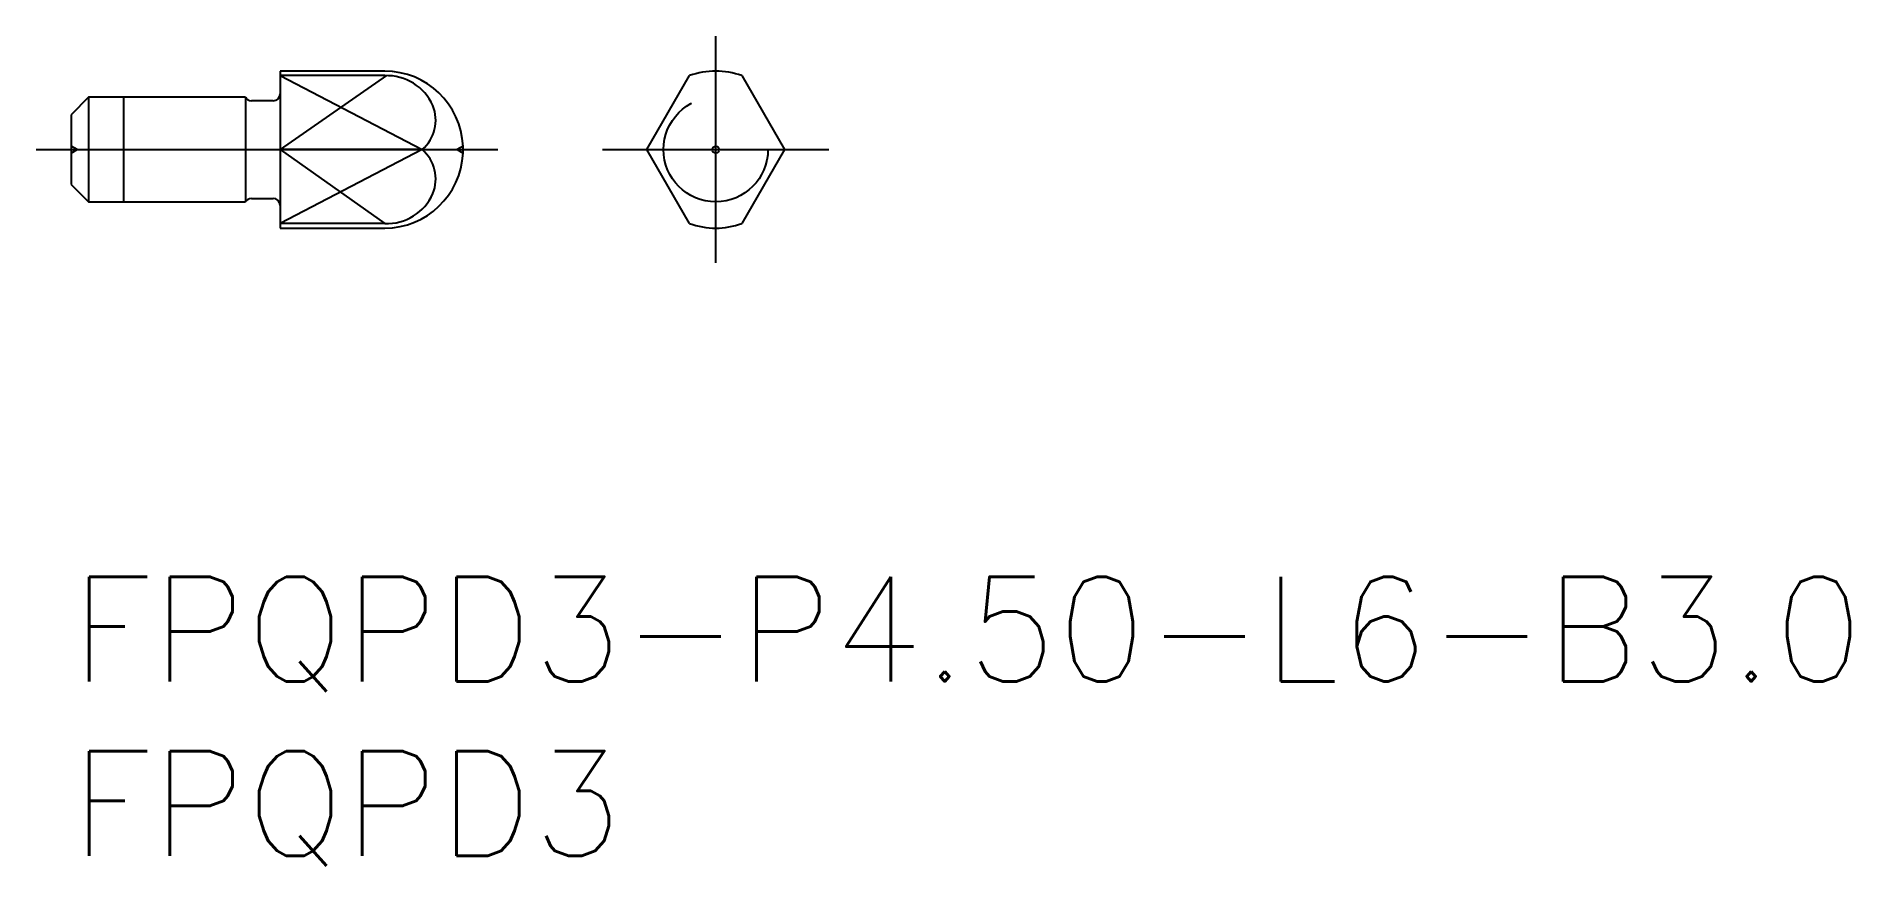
# Model space of a CAD drawing. Extents: x -1 to 51, y -8.3 to 15.5.
import ezdxf

# ---------------------------------------------------------------- set-up
doc = ezdxf.new("R2010")
doc.units = 0
doc.header["$LTSCALE"] = 0.5
doc.linetypes.add('CENTER', pattern=[50.8, 31.75, -6.35, 6.35, -6.35])
doc.linetypes.add('DASHED', pattern=[19.05, 12.7, -6.35])
for name, color, linetype in [('MSM_CENTER', 1, 'CENTER'), ('MSM_CONTINUOUS', 7, 'CONTINUOUS'), ('MSM_DASHED', 4, 'DASHED'), ('MSM_NARROW', 5, 'CONTINUOUS'), ('MSM_PART_NUMBER', 7, 'CONTINUOUS')]:
    doc.layers.add(name, color=color, linetype=linetype)
doc.styles.get("Standard").update_dxf_attribs({"font": 'txt.shx', "height": 0.5, "bigfont": 'bigfont.shx'})

# ---------------------------------------------------------------- blocks, each defined once
blk = doc.blocks.new('*U18')
at = {"layer": 'MSM_PART_NUMBER'}
blk.add_text('FPQPD3-P4.50-L6-B3.0', height=3, dxfattribs=at).set_placement((0, -3))
blk = doc.blocks.new('*U19')
at = {"layer": 'MSM_PART_NUMBER'}
blk.add_text('FPQPD3', height=3, dxfattribs=at).set_placement((0, -8))

msp = doc.modelspace()

# ---------------------------------------------------------------- linework, layer by layer
at = {"layer": 'MSM_CENTER'}
for p, q in [((18.498, 9), (18.498, 15.5)), ((-1, 12.25), (12.248, 12.25)), ((15.248, 12.25), (21.748, 12.25))]:
    msp.add_line(p, q, dxfattribs=at)
at = {"layer": 'MSM_CONTINUOUS'}
for p, q in [((9, 14.5), (6, 14.5)), ((6, 14.5), (6, 10)), ((9, 14.371), (6, 14.371)), ((16.523, 12.25), (17.748, 14.371)), ((19.248, 14.371), (20.473, 12.25)), ((0.5, 13.75), (0, 13.25)), ((5, 13.75), (0.5, 13.75)), ((0.5, 13.75), (0.5, 10.75)), ((5, 13.75), (5, 10.75)), ((5.8, 13.65), (5.173, 13.65)), ((0, 13.25), (0, 11.25)), ((10.078, 12.25), (6, 12.25)), ((11.248, 12.151), (11.248, 12.349)), ((17.748, 10.129), (16.523, 12.25)), ((20.473, 12.25), (19.248, 10.129)), ((0, 11.25), (0.5, 10.75)), ((0.5, 10.75), (5, 10.75)), ((5.173, 10.85), (5.8, 10.85)), ((9, 10.129), (6, 10.129)), ((6, 10), (9, 10))]:
    msp.add_line(p, q, dxfattribs=at)
msp.add_circle((18.498, 12.25), 0.0987, dxfattribs=at)
for centre, radius, start, end in [((9, 12.25), 2.25, 2.5154, 90), ((9.051, 12.908), 1.464, 24.3908, 91.9966), ((18.498, 12.25), 2.25, 70.5288, 109.4712), ((5.173, 13.85), 0.2, 210, 270), ((5.8, 13.85), 0.2, 270, 0), ((9.329, 13.1), 1.133, 311.4018, 21.3685), ((9, 12.25), 2.25, 270, 357.4846), ((9.329, 11.4), 1.133, 338.6315, 48.5982), ((9.051, 11.592), 1.464, 268.0034, 335.6092), ((5.173, 10.65), 0.2, 90, 150), ((5.8, 10.65), 0.2, 0, 90), ((18.498, 12.25), 2.25, 250.5288, 289.4712)]:
    msp.add_arc(centre, radius, start, end, dxfattribs=at)
at = {"layer": 'MSM_DASHED'}
for p, q in [((0.173, 12.25), (0, 12.35)), ((0, 12.15), (0.173, 12.25)), ((11.248, 12.349), (11.077, 12.25)), ((11.077, 12.25), (11.248, 12.151))]:
    msp.add_line(p, q, dxfattribs=at)
msp.add_circle((18.498, 12.25), 1.5, dxfattribs=at)
at = {"layer": 'MSM_NARROW'}
for p, q in [((9.051, 14.372), (6, 12.25)), ((6, 14.371), (10.078, 12.25)), ((1.5, 13.75), (1.5, 10.75)), ((10.078, 12.25), (6, 10.129)), ((6, 12.25), (9, 10.129))]:
    msp.add_line(p, q, dxfattribs=at)

# ---------------------------------------------------------------- block references
at = {"layer": 'MSM_CONTINUOUS'}
for name in ['*U18', '*U19']:
    msp.add_blockref(name, (0, 0), dxfattribs=at)

doc.saveas('drawing.dxf')
